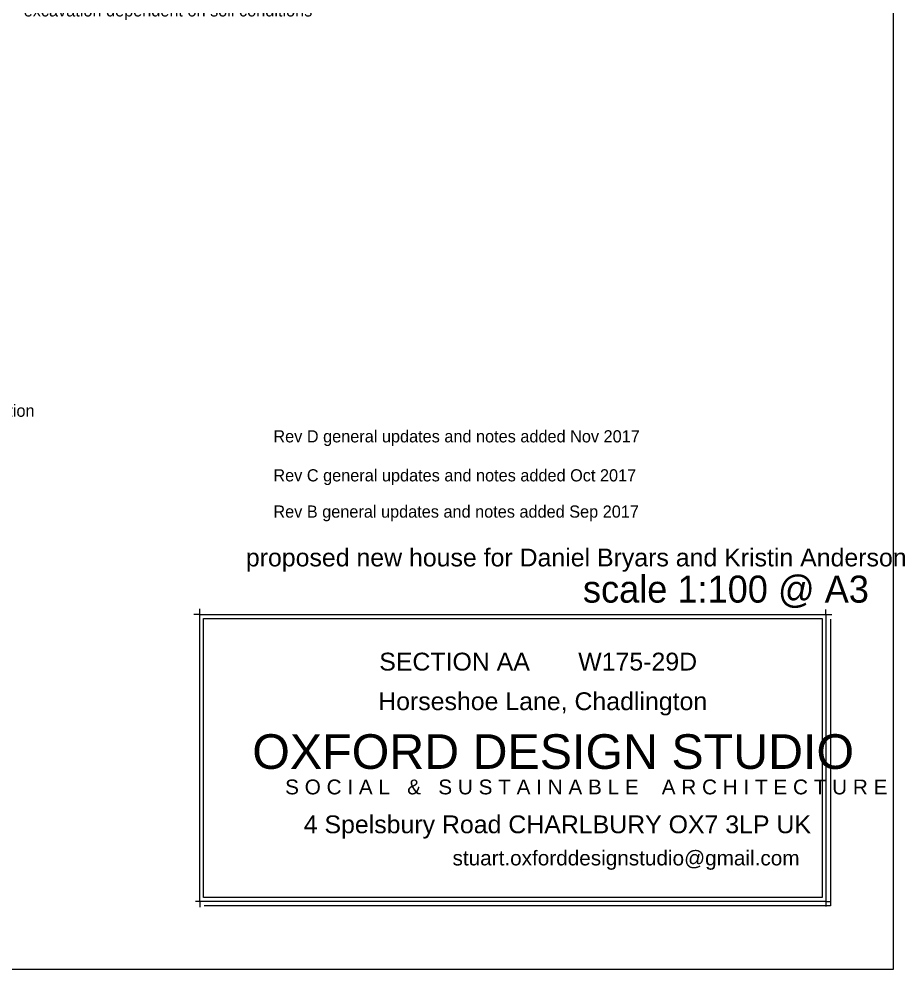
# Model space of a CAD drawing. Header units: millimetres. Extents: x -21022 to 21192, y -14865 to 14865.
# Drawn here: x 8086 to 21192, y -14865 to -813 of the extents above; entities that cross this region are included whole.
import ezdxf

# ---------------------------------------------------------------- set-up
doc = ezdxf.new("R2010")
doc.units = ezdxf.units.MM
doc.linetypes.add('BORDER', pattern=[16, 13, -1, 1, -1])
for name, color, linetype, true_color in [('00_-_SECTIONS', 7, 'Continuous', 0xffffff), ('1', 7, 'Continuous', 0xffffff), ('NEW_GF', 7, 'Continuous', 0xffffff)]:
    doc.layers.add(name, color=color, linetype=linetype, true_color=true_color)
doc.styles.add('ARIAL', font='ARIAL.TTF', dxfattribs={"height": 0.2})

# ---------------------------------------------------------------- blocks, each defined once
blk = doc.blocks.new('8A2011B0')
at = {"layer": '00_-_SECTIONS', "color": 15, "linetype": 'Continuous', "ltscale": 100}
for s, p in [('excavation dependent on soil conditions', (28139, 8693)), ('cavity tray above roof junction', (25115, 2772)), ('Rev D general updates and notes added Nov 2017', (31832, 2393)), ('Rev C general updates and notes added Oct 2017', (31832, 1816)), ('Rev B general updates and notes added Sep 2017', (31832, 1280))]:
    blk.add_text(s, height=180, dxfattribs=at).set_placement(p)
at = {"layer": '00_-_SECTIONS'}
blk.add_attdef('Sfb', (0, 0), '', height=1, dxfattribs=at)
blk = doc.blocks.new('C8DEB7BC')
at = {"layer": 'NEW_GF', "color": 1, "linetype": 'Continuous', "ltscale": 100}
for p, q in [((42045, 0), (42045, 29730)), ((0, 0), (42045, 0))]:
    blk.add_line(p, q, dxfattribs=at)
at = {"layer": 'NEW_GF'}
blk.add_attdef('Sfb', (0, 0), '', height=1, dxfattribs=at)
blk = doc.blocks.new('15519A9B')
at = {"layer": '1', "color": 1, "linetype": 'Continuous', "ltscale": 100}
for p, q in [((11820, 4328), (11820, 4414)), ((21084, 4328), (21084, 4405)), ((11820, 4328), (11734, 4328)), ((11820, 4328), (21084, 4328)), ((11820, 86), (11820, 4328)), ((11877, 143), (11877, 4271)), ((11877, 4271), (21027, 4271)), ((21027, 4271), (21027, 143)), ((21084, 4328), (21170, 4328)), ((21084, 4328), (21084, 86)), ((21150, 4261), (21150, 20)), ((21027, 143), (11877, 143)), ((11820, 86), (11759, 86)), ((11820, 86), (11820, 0)), ((21084, 86), (11820, 86)), ((21150, 20), (11887, 20)), ((21084, 86), (21084, 9)), ((21084, 86), (21145, 86))]:
    blk.add_line(p, q, dxfattribs=at)
at = {"layer": '1', "color": 8, "linetype": 'BORDER', "ltscale": 100, "style": 'ARIAL'}
for s, p in [('proposed new house for Daniel Bryars and Kristin Anderson', (12503, 5041)), ('Horseshoe Lane, Chadlington', (14460, 2915))]:
    blk.add_text(s, height=263.34, dxfattribs=at).set_placement(p)
at = {"layer": '1', "color": 15, "linetype": 'BORDER', "ltscale": 100}
blk.add_text('scale 1:100 @ A3', height=400, dxfattribs=at).set_placement((17489, 4505))
at = {"layer": '1', "color": 15, "linetype": 'BORDER', "ltscale": 100, "style": 'ARIAL'}
for s, height, p in [('SECTION AA       W175-29D', 263.34, (14476, 3501)), ('OXFORD DESIGN STUDIO', 512.05, (12598, 2046)), ('S O C I A L   &   S U S T A I N A B L E    A R C H I T E C T U R E', 219.45, (13084, 1669)), ('4 Spelsbury Road CHARLBURY OX7 3LP UK', 263.34, (13359, 1094)), ('stuart.oxforddesignstudio@gmail.com', 219.45, (15560, 618))]:
    blk.add_text(s, height=height, dxfattribs=at).set_placement(p)

msp = doc.modelspace()

# ---------------------------------------------------------------- block references
at = {"layer": '00_-_SECTIONS'}
msp.add_blockref('8A2011B0', (-19983, -9469), dxfattribs=at)
at = {"layer": '1'}
msp.add_blockref('15519A9B', (-1061, -13951), dxfattribs=at)
at = {"layer": 'NEW_GF'}
msp.add_blockref('C8DEB7BC', (-21022, -14865), dxfattribs=at)

doc.saveas('drawing.dxf')
